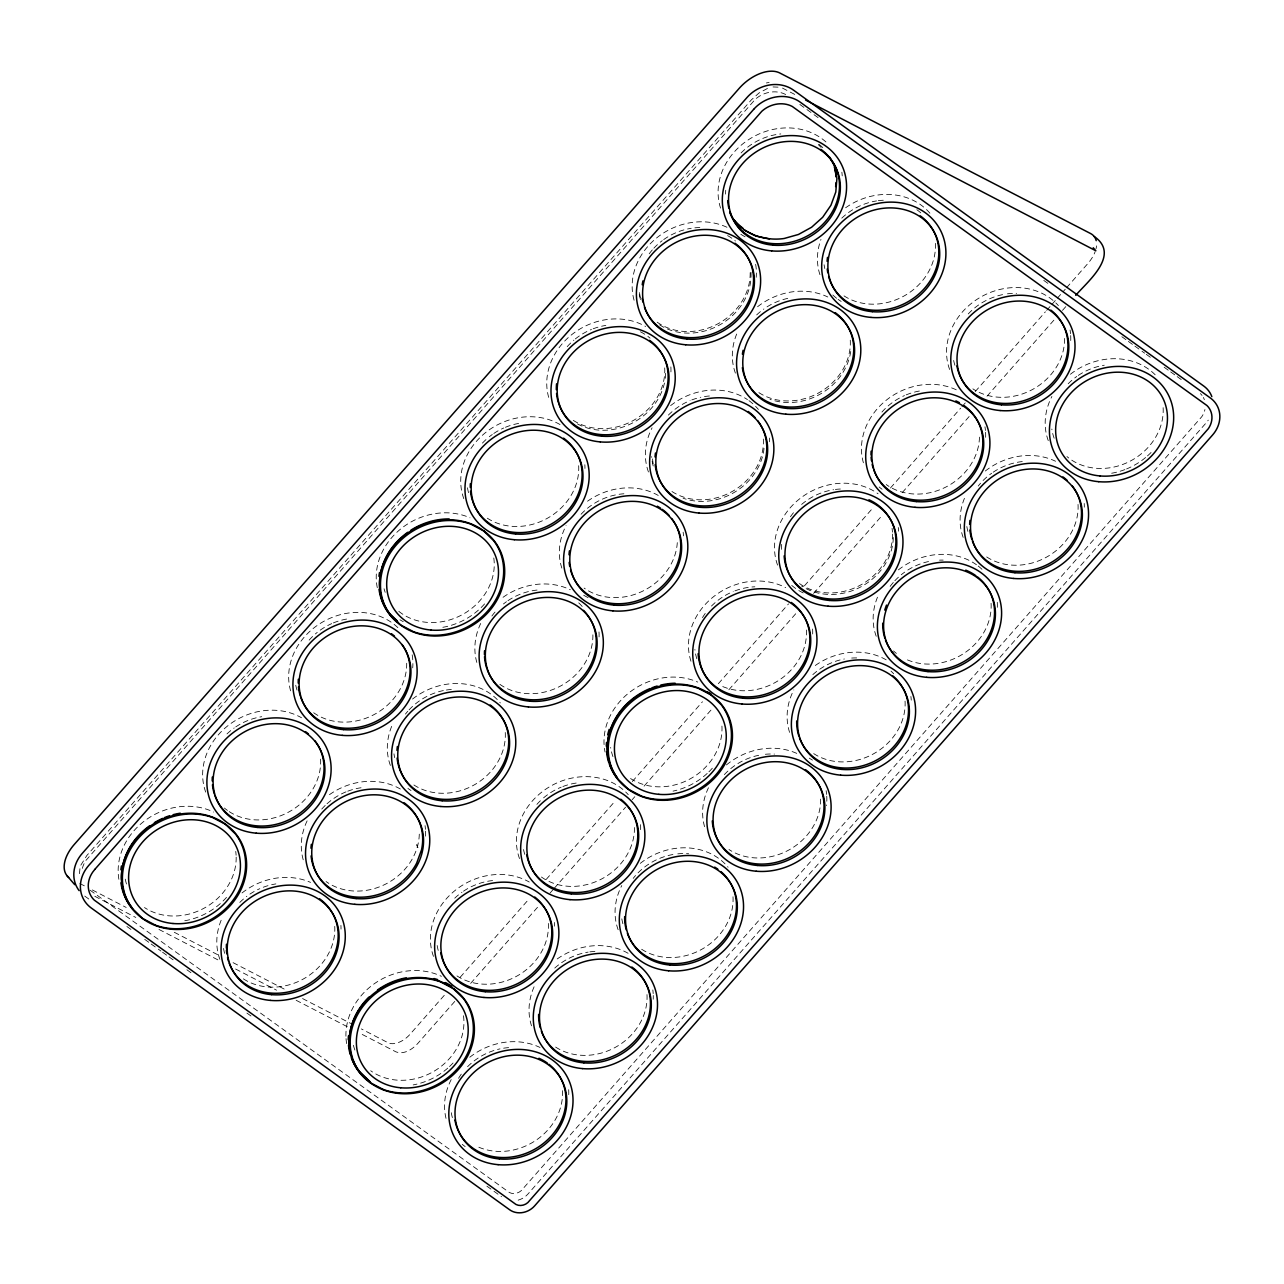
<?xml version="1.0" encoding="UTF-8"?>
<svg xmlns="http://www.w3.org/2000/svg" width="1284" height="1284" viewBox="0 0 1284 1284"><rect width="100%" height="100%" fill="white"/><g stroke="black" fill="none" stroke-linecap="round" stroke-linejoin="round"><path stroke-width="0.75" stroke-dasharray="5 3.75" d="M725.396 194.109L725.717 190.225M444.264 995.341L409.853 1034.487A18.169 10.689 -40.7 0 1 388.105 1042.752L361.366 1028.933M460.153 977.284L529.008 898.993M546.214 879.412L615.068 801.136M632.29 781.555L702.46 701.77M718.35 683.698L788.52 603.897M804.41 585.841L873.248 507.549M890.47 487.984L960.641 408.184M961.957 406.675L965.937 402.165M975.198 391.62L1045.385 311.835M1046.701 310.327L1050.681 305.801M1051.997 304.308L1055.962 299.782M1057.294 298.273L1065.239 289.253M1066.555 287.744L1087.741 263.653A29.436 17.318 -40.7 0 0 1095.14 251.68M454.761 1001.44L417.685 1043.587C412.405 1049.301 403.946 1054.934 395.937 1051.853L360.306 1033.443M470.65 983.367L539.489 905.076M550.082 893.038L552.73 890.021M554.062 888.528L625.565 807.219M632.177 799.691L634.826 796.69M644.087 786.145L712.941 707.853M728.831 689.797L797.685 611.505M813.574 593.433L882.413 515.141M902.283 492.558L969.805 415.775M987.011 396.21L1054.533 319.427M1062.478 310.391L1066.458 305.881M767.447 88.452L758.972 93.026L751.317 99.927L86.814 855.545L80.186 866.219L79.239 875.849M766.355 82.978L769.116 82.385M773.032 86.943L780.335 87.248M417.765 845.402L416.337 844.695L418.44 848.499M782.486 88.098L796.69 95.433M79.865 883.52L85.209 886.281M92.336 889.956L126.185 907.451M174.303 932.296L218.842 955.312M233.094 962.663L286.541 990.285M302.575 998.567L350.676 1023.412M94.839 896.296L135.815 917.466M158.975 929.439L219.548 960.721M235.582 969.019L276.558 990.189M296.171 1000.3L347.836 1026.991M799.836 104.453L819.352 118.529M1043.796 280.426L1048.675 283.941M1121.863 336.729L1126.742 340.244M1128.379 341.432L1133.258 344.947M1134.879 346.118L1144.638 353.164M1146.275 354.336L1151.154 357.851M1164.155 367.24L1169.034 370.755M1170.671 371.927L1175.55 375.442M1177.171 376.613L1183.671 381.316M90.169 890.261L509.379 1192.515A10.063 8.779 -28.9 0 0 521.272 1190.637L1201.76 416.738A21.33 18.602 -28.9 0 0 1204.938 409.532M84.728 896.088L89.591 899.602M126.891 926.502L131.754 930.001M144.723 939.358L149.586 942.873M151.207 944.045L160.949 951.059M162.57 952.23L167.434 955.745M169.055 956.917L173.918 960.416M186.886 969.773L191.749 973.288M246.897 1013.06L251.76 1016.559M486.893 1186.175L501.498 1196.704M818.325 144.659L821.118 147.435M518.158 1200.155A18.169 15.841 -28.9 0 0 528.045 1193.943L1205.949 423.11A29.436 25.664 -28.9 0 0 1208.26 420.141M785.68 94.518A25.744 22.454 -28.9 0 0 755.265 99.317L86.044 860.28A25.744 22.454 -28.9 0 0 81.743 872.029M750.979 272.352A57.555 50.188 -28.9 0 1 719.313 325.125A57.555 50.188 -28.9 0 1 657.809 323.6M640.379 297.487A57.555 50.188 -28.9 0 1 639.304 289.927M727.595 235.598A57.555 50.188 -28.9 0 1 735.475 241.039M665.642 373.307A57.555 50.188 -28.9 0 1 664.839 381.107M664.454 383.033A57.555 50.188 -28.9 0 1 575.601 422.837M640.443 331.802A57.555 50.188 -28.9 0 1 650.073 338.157M764.028 448.357A57.555 50.188 -28.9 0 1 683.072 498.192M653.219 463.877A57.555 50.188 -28.9 0 1 652.529 458.195M850.73 351.447A57.555 50.188 -28.9 0 1 770.015 399.324M893.311 537.531A57.555 50.188 -28.9 0 1 860.633 586.981A57.555 50.188 -28.9 0 1 801.649 586.034M781.507 549.375A57.555 50.188 -28.9 0 1 781.747 543.533M1203.349 397.478A21.33 18.602 -28.9 0 1 1204.36 399.693M1200.396 393.61A21.33 18.602 -28.9 0 1 1202.017 395.44M1096.52 245.854A29.436 17.318 -40.7 0 1 1096.038 248.711M226.498 897.372A63.927 55.742 -28.9 0 1 183.628 920.949M118.866 879.299A63.927 55.742 -28.9 0 1 146.344 819.593A63.927 55.742 -28.9 0 1 213.642 812.05M235.726 851.436A57.555 50.188 -28.9 0 1 236.095 855.224M236.176 857.134A57.555 50.188 -28.9 0 1 204.429 907.997A57.555 50.188 -28.9 0 1 144.498 907.563M126.506 884.002A57.555 50.188 -28.9 0 1 125.126 878.481M205.713 792.116A63.927 55.742 -28.9 0 1 228.327 725.38A63.927 55.742 -28.9 0 1 301.499 717.74M425.068 825.644A63.927 55.742 -28.9 0 1 425.421 829.32M425.486 831.181A63.927 55.742 -28.9 0 1 425.325 836.847M303.217 859.799A63.927 55.742 -28.9 0 1 307.117 820.861M329.458 794.668A63.927 55.742 -28.9 0 1 403.337 790.864M406.691 663.25A57.555 50.188 -28.9 0 1 373.997 714.626A57.555 50.188 -28.9 0 1 313.44 712.588M297.021 690.118A57.555 50.188 -28.9 0 1 295.625 684.597M309.155 640.106A57.555 50.188 -28.9 0 1 317.244 632.386M320.23 630.139A57.555 50.188 -28.9 0 1 331.689 623.623M333.407 622.901A57.555 50.188 -28.9 0 1 347.755 618.872M412.18 654.84A63.927 55.742 -28.9 0 1 412.71 667.873M290.601 690.824A63.927 55.742 -28.9 0 1 323.022 621.777A63.927 55.742 -28.9 0 1 399.244 629.032M320.583 759.149A57.555 50.188 -28.9 0 1 289.847 811.408A57.555 50.188 -28.9 0 1 228.985 811.488M227.412 810.397A57.555 50.188 -28.9 0 1 224.411 808.053M226.979 733.918A57.555 50.188 -28.9 0 1 234.218 727.948M235.742 726.904A57.555 50.188 -28.9 0 1 261.727 716.697M419.29 834.135A57.555 50.188 -28.9 0 1 385.665 884.082A57.555 50.188 -28.9 0 1 326.056 881.546M321.77 809.064A57.555 50.188 -28.9 0 1 325.622 805.052M327.003 803.784A57.555 50.188 -28.9 0 1 346.006 791.859M347.755 791.185A57.555 50.188 -28.9 0 1 363.998 787.381M340.918 925.395A63.927 55.742 -28.9 0 1 341.014 929.118M219.869 959.325A63.927 55.742 -28.9 0 1 222.63 916.92M242.018 892.958A63.927 55.742 -28.9 0 1 310.551 882.397M334.739 926.374A57.555 50.188 -28.9 0 1 303.072 979.146A57.555 50.188 -28.9 0 1 241.569 977.622M224.604 953.338A57.555 50.188 -28.9 0 1 223.223 945.859M239.803 902.443A57.555 50.188 -28.9 0 1 246.849 896.28M249.898 894.113A57.555 50.188 -28.9 0 1 259.801 888.672M263.252 887.244A57.555 50.188 -28.9 0 1 275.867 883.906M411.041 790.511A63.927 55.742 -28.9 0 1 407.943 788.44M390.384 765.441A63.927 55.742 -28.9 0 1 393.145 723.036M412.533 699.058A63.927 55.742 -28.9 0 1 500.311 702.926M505.254 732.474A57.555 50.188 -28.9 0 1 473.587 785.262A57.555 50.188 -28.9 0 1 412.084 783.738M394.653 757.608A57.555 50.188 -28.9 0 1 393.963 753.852M405.455 714.081A57.555 50.188 -28.9 0 1 407.798 711.256M409.034 709.892A57.555 50.188 -28.9 0 1 444.569 690.327M446.383 690.022A57.555 50.188 -28.9 0 1 451.856 689.412M640.556 824.649A63.927 55.742 -28.9 0 1 640.475 832.16M519.506 858.579A63.927 55.742 -28.9 0 1 549.873 786.578A63.927 55.742 -28.9 0 1 628.245 794.668M634.44 827.522A57.555 50.188 -28.9 0 1 601.763 878.898A57.555 50.188 -28.9 0 1 541.19 876.86M524.787 854.39A57.555 50.188 -28.9 0 1 523.39 848.885M536.905 804.378A57.555 50.188 -28.9 0 1 542.137 799.097M543.565 797.862A57.555 50.188 -28.9 0 1 561.156 787.172M562.89 786.498A57.555 50.188 -28.9 0 1 579.148 782.694M548.348 923.437A57.555 50.188 -28.9 0 1 516.682 976.209A57.555 50.188 -28.9 0 1 455.178 974.684M438.213 950.401A57.555 50.188 -28.9 0 1 436.833 942.921M454.745 898.19A57.555 50.188 -28.9 0 1 461.967 892.236M463.508 891.176A57.555 50.188 -28.9 0 1 494.966 880.359M826.126 790.703A63.927 55.742 -28.9 0 1 826.623 794.379M826.752 796.224A63.927 55.742 -28.9 0 1 826.479 805.646M704.563 826.687A63.927 55.742 -28.9 0 1 708.463 787.75M726.407 764.943A63.927 55.742 -28.9 0 1 799.82 754.88M820.636 799.113A57.555 50.188 -28.9 0 1 788.906 849.976A57.555 50.188 -28.9 0 1 728.975 849.526M724.353 774.605A57.555 50.188 -28.9 0 1 761.701 754.735M765.344 754.27A57.555 50.188 -28.9 0 1 774.477 754.077M618.134 929.728A63.927 55.742 -28.9 0 1 621.777 885.543M640.299 863.346A63.927 55.742 -28.9 0 1 728.076 867.214M733.003 896.762A57.555 50.188 -28.9 0 1 702.268 949.02A57.555 50.188 -28.9 0 1 641.406 949.101M622.884 923.742A57.555 50.188 -28.9 0 1 621.488 916.246M633.205 878.368A57.555 50.188 -28.9 0 1 635.548 875.528M638.068 872.831A57.555 50.188 -28.9 0 1 674.148 854.309M677.792 853.844A57.555 50.188 -28.9 0 1 688.706 853.78M712.331 768.201A63.927 55.742 -28.9 0 1 708.559 772.166M707.211 773.433A63.927 55.742 -28.9 0 1 673.041 791.121M605.037 751.959A63.927 55.742 -28.9 0 1 604.427 748.299M604.074 744.608A63.927 55.742 -28.9 0 1 633.879 689.235A63.927 55.742 -28.9 0 1 697.742 682.077M568.684 1089.683A63.927 55.742 -28.9 0 1 568.716 1095.3M465.177 1146.612A63.927 55.742 -28.9 0 1 462.256 1144.333M446.013 1118.364A63.927 55.742 -28.9 0 1 451.262 1079.443M469.784 1057.23A63.927 55.742 -28.9 0 1 540.034 1047.471M562.488 1090.646A57.555 50.188 -28.9 0 1 534.529 1141.235A57.555 50.188 -28.9 0 1 475.947 1145.906M452.369 1117.626A57.555 50.188 -28.9 0 1 450.973 1110.13M458.548 1078.303A57.555 50.188 -28.9 0 1 462.689 1072.252M467.553 1066.715A57.555 50.188 -28.9 0 1 500.006 1048.868M503.633 1048.193A57.555 50.188 -28.9 0 1 510.952 1047.487M453.043 1062.991A63.927 55.742 -28.9 0 1 449.143 1066.892M447.763 1068.128A63.927 55.742 -28.9 0 1 413.175 1084.916M346.632 1043.587A63.927 55.742 -28.9 0 1 346.006 1038.066M345.926 1036.204A63.927 55.742 -28.9 0 1 377.56 981.57A63.927 55.742 -28.9 0 1 441.407 976.321M721.929 726.054A57.555 50.188 -28.9 0 1 690.262 778.826A57.555 50.188 -28.9 0 1 628.759 777.302M612.949 756.597A57.555 50.188 -28.9 0 1 610.638 747.432M463.476 1015.708A57.555 50.188 -28.9 0 1 434.056 1071.225A57.555 50.188 -28.9 0 1 370.691 1070.76M354.882 1050.055A57.555 50.188 -28.9 0 1 353.26 1044.63M652.818 989.916A63.927 55.742 -28.9 0 1 653.171 993.607M653.251 995.469A63.927 55.742 -28.9 0 1 653.203 999.225M531.512 1025.82A63.927 55.742 -28.9 0 1 534.866 985.133M557.224 958.955A63.927 55.742 -28.9 0 1 629.529 954.14M646.992 994.586A57.555 50.188 -28.9 0 1 615.309 1047.359A57.555 50.188 -28.9 0 1 553.805 1045.834M554.752 968.072A57.555 50.188 -28.9 0 1 588.12 952.118M589.934 951.861A57.555 50.188 -28.9 0 1 597.269 951.38M599.002 631.937A63.927 55.742 -28.9 0 1 598.906 639.464M476.813 662.416A63.927 55.742 -28.9 0 1 480.697 623.478M503.055 597.285A63.927 55.742 -28.9 0 1 570.353 589.741M592.887 634.826A57.555 50.188 -28.9 0 1 560.209 686.202A57.555 50.188 -28.9 0 1 499.637 684.163M491.9 615.983A57.555 50.188 -28.9 0 1 495.351 611.682M503.456 603.962A57.555 50.188 -28.9 0 1 506.442 601.714M507.966 600.655A57.555 50.188 -28.9 0 1 537.595 589.998M578.731 602.87A57.555 50.188 -28.9 0 1 583.819 608.472M554.528 922.458A63.927 55.742 -28.9 0 1 554.624 926.181M433.478 956.387A63.927 55.742 -28.9 0 1 456.077 889.668A63.927 55.742 -28.9 0 1 529.265 882.028M484.582 603.913A63.927 55.742 -28.9 0 1 441.712 627.491M403.256 621.665A63.927 55.742 -28.9 0 1 399.966 619.787M377.287 587.671A63.927 55.742 -28.9 0 1 402.727 527.371A63.927 55.742 -28.9 0 1 469.976 517.789M584.846 464.728A63.927 55.742 -28.9 0 1 584.942 468.451M463.797 498.657A63.927 55.742 -28.9 0 1 488.064 430.67A63.927 55.742 -28.9 0 1 562.777 426.272M750.177 272.673A57.555 50.188 -28.9 0 1 717.483 324.05A57.555 50.188 -28.9 0 1 656.927 322.011M640.507 299.541A57.555 50.188 -28.9 0 1 638.806 292.142M649.19 253.831A57.555 50.188 -28.9 0 1 652.641 249.529M653.877 248.165A57.555 50.188 -28.9 0 1 662.223 240.67M663.716 239.562A57.555 50.188 -28.9 0 1 691.225 228.295M694.869 227.83A57.555 50.188 -28.9 0 1 702.204 227.573M493.794 557.978A57.555 50.188 -28.9 0 1 462.513 614.538A57.555 50.188 -28.9 0 1 398.008 610.67M385.184 592.325A57.555 50.188 -28.9 0 1 384.044 588.746M578.667 465.691A57.555 50.188 -28.9 0 1 547 518.479A57.555 50.188 -28.9 0 1 485.496 516.954M468.532 492.671A57.555 50.188 -28.9 0 1 467.151 485.175M482.431 443.108A57.555 50.188 -28.9 0 1 487.856 437.94M489.3 436.753A57.555 50.188 -28.9 0 1 492.286 434.506M493.826 433.446A57.555 50.188 -28.9 0 1 503.729 427.989M505.447 427.267A57.555 50.188 -28.9 0 1 519.795 423.238M812.611 629A63.927 55.742 -28.9 0 1 812.644 634.617M690.952 661.228A63.927 55.742 -28.9 0 1 714.145 596.225A63.927 55.742 -28.9 0 1 785.68 587.655M806.416 629.979A57.555 50.188 -28.9 0 1 778.457 680.552A57.555 50.188 -28.9 0 1 719.875 685.239M696.827 658.756A57.555 50.188 -28.9 0 1 694.901 649.463M702.476 617.62A57.555 50.188 -28.9 0 1 706.617 611.569M711.48 606.048A57.555 50.188 -28.9 0 1 733.212 591.539M734.946 590.865A57.555 50.188 -28.9 0 1 754.864 586.804M683.136 532.186A63.927 55.742 -28.9 0 1 683.489 535.877M588.088 597.606A63.927 55.742 -28.9 0 1 581.508 593.85M561.83 568.09A63.927 55.742 -28.9 0 1 566.067 525.621M587.542 501.209A63.927 55.742 -28.9 0 1 658.227 495.431M677.294 542.634A57.555 50.188 -28.9 0 1 642.77 591.105A57.555 50.188 -28.9 0 1 584.124 588.088M581.074 514.258A57.555 50.188 -28.9 0 1 623.912 493.778M910.902 696.474A63.927 55.742 -28.9 0 1 911.239 700.149M812.467 760.112A63.927 55.742 -28.9 0 1 809.273 758.138M789.596 732.378A63.927 55.742 -28.9 0 1 793.833 689.909M815.292 665.497A63.927 55.742 -28.9 0 1 887.597 660.682M905.059 701.128A57.555 50.188 -28.9 0 1 873.393 753.901A57.555 50.188 -28.9 0 1 811.889 752.376M812.836 674.614A57.555 50.188 -28.9 0 1 844.374 658.981M851.677 658.05A57.555 50.188 -28.9 0 1 858.964 658.018M890.984 671.083A57.555 50.188 -28.9 0 1 893.664 673.795M997.267 602.34A63.927 55.742 -28.9 0 1 997.299 607.958M876.218 636.27A63.927 55.742 -28.9 0 1 878.962 593.866M898.367 569.887A63.927 55.742 -28.9 0 1 976.723 564.944M978.199 566.051A63.927 55.742 -28.9 0 1 983.704 571.011M991.087 603.303A57.555 50.188 -28.9 0 1 963.112 653.893A57.555 50.188 -28.9 0 1 904.53 658.564M896.393 653.412A57.555 50.188 -28.9 0 1 893.487 650.94M890.165 586.371A57.555 50.188 -28.9 0 1 893.632 582.069M894.852 580.721A57.555 50.188 -28.9 0 1 904.706 572.118M907.82 570.032A57.555 50.188 -28.9 0 1 932.216 560.851M939.535 560.145A57.555 50.188 -28.9 0 1 943.178 560.113M898.286 527.499A63.927 55.742 -28.9 0 1 898.639 531.191M803.222 592.919A63.927 55.742 -28.9 0 1 790.816 584.621M777.574 565.12A63.927 55.742 -28.9 0 1 802.677 496.539A63.927 55.742 -28.9 0 1 878.079 493.794M892.059 528.366A57.555 50.188 -28.9 0 1 892.444 532.154M892.524 534.064A57.555 50.188 -28.9 0 1 859.831 585.44A57.555 50.188 -28.9 0 1 799.274 583.418M790.462 516.73A57.555 50.188 -28.9 0 1 794.989 510.936M801.633 504.403A57.555 50.188 -28.9 0 1 833.573 489.702M835.403 489.445A57.555 50.188 -28.9 0 1 840.892 488.995M763.322 439.032A57.555 50.188 -28.9 0 1 731.655 491.804A57.555 50.188 -28.9 0 1 670.152 490.279M653.203 465.996A57.555 50.188 -28.9 0 1 651.662 456.606M668.386 415.101A57.555 50.188 -28.9 0 1 690.118 400.592M691.851 399.902A57.555 50.188 -28.9 0 1 700.823 397.254M704.467 396.563A57.555 50.188 -28.9 0 1 711.769 395.857M670.874 366.903A63.927 55.742 -28.9 0 1 670.906 372.52M548.685 397.366A63.927 55.742 -28.9 0 1 574.076 332.861A63.927 55.742 -28.9 0 1 645.611 326.473M769.517 438.053A63.927 55.742 -28.9 0 1 769.597 441.776M648.452 471.982A63.927 55.742 -28.9 0 1 652.095 427.813M670.617 405.616A63.927 55.742 -28.9 0 1 747.448 399.597M748.973 400.656A63.927 55.742 -28.9 0 1 758.395 409.468M735.395 373.114A63.927 55.742 -28.9 0 1 738.156 330.71M757.56 306.748A63.927 55.742 -28.9 0 1 827.811 296.989M850.265 340.164A57.555 50.188 -28.9 0 1 818.598 392.936A57.555 50.188 -28.9 0 1 757.095 391.411M756.661 314.917A57.555 50.188 -28.9 0 1 763.9 308.962M767.013 306.876A57.555 50.188 -28.9 0 1 791.409 297.695M664.695 367.882A57.555 50.188 -28.9 0 1 633.012 420.654A57.555 50.188 -28.9 0 1 571.508 419.13M567.223 346.648A57.555 50.188 -28.9 0 1 573.868 340.132M575.328 338.928A57.555 50.188 -28.9 0 1 591.475 329.442M593.208 328.752A57.555 50.188 -28.9 0 1 605.823 325.414M984.956 426.802A63.927 55.742 -28.9 0 1 985.438 430.477M985.582 432.323A63.927 55.742 -28.9 0 1 985.486 439.834M882.076 489.252A63.927 55.742 -28.9 0 1 879.155 486.973M863.394 462.786A63.927 55.742 -28.9 0 1 887.934 398.907A63.927 55.742 -28.9 0 1 958.65 390.978M979.467 437.138A57.555 50.188 -28.9 0 1 945.826 487.069A57.555 50.188 -28.9 0 1 886.217 484.549M881.931 412.068A57.555 50.188 -28.9 0 1 904.466 395.584M906.183 394.862A57.555 50.188 -28.9 0 1 920.532 390.834M755.65 264.263A63.927 55.742 -28.9 0 1 756.196 277.296M634.087 300.247A63.927 55.742 -28.9 0 1 657.809 237.01A63.927 55.742 -28.9 0 1 727.643 227.589M1084.21 503.472A63.927 55.742 -28.9 0 1 1084.306 507.196M963.161 537.402A63.927 55.742 -28.9 0 1 965.921 494.998M985.309 471.019A63.927 55.742 -28.9 0 1 1055.576 461.261M1151.058 452.482A63.927 55.742 -28.9 0 1 1147.029 456.302M1145.617 457.505A63.927 55.742 -28.9 0 1 1126.598 468.933M1124.896 469.607A63.927 55.742 -28.9 0 1 1110.66 473.395M1048.258 440.637A63.927 55.742 -28.9 0 1 1051.901 396.451M1070.423 374.254A63.927 55.742 -28.9 0 1 1155.761 375.377M1078.03 504.435A57.555 50.188 -28.9 0 1 1046.364 557.224A57.555 50.188 -28.9 0 1 984.86 555.699M967.895 531.416A57.555 50.188 -28.9 0 1 966.515 523.92M978.231 486.042A57.555 50.188 -28.9 0 1 980.575 483.217M983.095 480.505A57.555 50.188 -28.9 0 1 991.649 473.25M993.19 472.191A57.555 50.188 -28.9 0 1 1024.648 461.373M1163.127 407.67A57.555 50.188 -28.9 0 1 1129.567 461.454A57.555 50.188 -28.9 0 1 1066.956 456.574M1054.148 438.229A57.555 50.188 -28.9 0 1 1051.837 429.049M1068.192 383.739A57.555 50.188 -28.9 0 1 1076.762 376.469M1078.287 375.409A57.555 50.188 -28.9 0 1 1104.272 365.218M1064.564 338.43A57.555 50.188 -28.9 0 1 1032.834 389.309A57.555 50.188 -28.9 0 1 972.887 388.859M954.911 365.298A57.555 50.188 -28.9 0 1 953.514 359.793M968.264 313.922A57.555 50.188 -28.9 0 1 1005.629 294.068M1007.442 293.811A57.555 50.188 -28.9 0 1 1016.591 293.33M841.164 301.419A63.927 55.742 -28.9 0 1 838.067 299.349M836.59 298.241A63.927 55.742 -28.9 0 1 832.385 294.582M819.914 274.632A63.927 55.742 -28.9 0 1 820.957 239.418M845.61 207.767A63.927 55.742 -28.9 0 1 931.574 215.263M935.378 243.382A57.555 50.188 -28.9 0 1 903.711 296.171A57.555 50.188 -28.9 0 1 842.208 294.646M824.777 268.517A57.555 50.188 -28.9 0 1 824.087 264.761M841.774 218.152A57.555 50.188 -28.9 0 1 876.507 200.93M878.32 200.673A57.555 50.188 -28.9 0 1 885.655 200.176M916.872 209.725A57.555 50.188 -28.9 0 1 921.302 213.353M1070.053 330.02A63.927 55.742 -28.9 0 1 1070.535 333.712M1070.679 335.557A63.927 55.742 -28.9 0 1 1070.583 343.069M949.614 369.487A63.927 55.742 -28.9 0 1 979.997 297.487A63.927 55.742 -28.9 0 1 1058.369 305.576M841.871 172.2A63.927 55.742 -28.9 0 1 842.208 175.892M745.105 236.77A63.927 55.742 -28.9 0 1 738.717 232.821M720.565 208.12A63.927 55.742 -28.9 0 1 750.626 138.367A63.927 55.742 -28.9 0 1 827.345 143.262M741.093 152.94A57.555 50.188 -28.9 0 1 780.8 133.937M819.048 144.354A57.555 50.188 -28.9 0 1 824.633 149.538"/><path stroke-width="1.5" d="M1075.719 295.336C1087.436 281.565 1120.852 254.89 1094.225 236.497M729.649 212.149C737.995 232.548 762.953 241.633 784.107 238.503L798.455 234.474L811.616 227.236L822.691 217.269L830.941 205.263L835.788 192.022L836.911 178.46L834.215 165.492L829.641 157.146M805.566 100.024L1095.846 250.781L1093.23 247.748M707.179 691.819L710.951 693.793M444.296 982.758L450.7 986.112M397.27 620.958L389.694 613.608A63.927 55.742 -28.9 0 1 379.839 588.297M369.92 1081.577L359.376 1071.338A63.927 55.742 -28.9 0 1 353.02 1060.279M66.896 875.576L74.745 884.676M769.469 238.888L755.778 236.031L743.725 229.708M370.354 1082.733L368.893 1080.839A63.927 55.742 -28.9 0 1 351.334 1057.839M79.143 890.663A33.849 29.516 -28.9 0 1 82.208 853.459L747.063 97.44A33.849 29.516 -28.9 0 1 793.512 90.137L1203.75 386.051A29.436 25.664 -28.9 0 1 1211.839 396.628M820.909 149.329A57.555 50.188 -28.9 0 1 814.104 231.762A57.555 50.188 -28.9 0 1 730.419 213.529M728.814 208.12A57.555 50.188 -28.9 0 1 727.739 200.577M720.886 871.563A57.555 50.188 -28.9 0 1 709.33 952.872A57.555 50.188 -28.9 0 1 627.411 933.436M626.255 929.857A57.555 50.188 -28.9 0 1 624.65 916.632M714.69 867.101A57.555 50.188 -28.9 0 1 717.884 869.22M131.61 907.05A63.927 55.742 -28.9 0 1 124.612 894.306M124.002 892.589A63.927 55.742 -28.9 0 1 121.755 881.739M121.627 879.893A63.927 55.742 -28.9 0 1 149.714 825.708M154.369 822.675A63.927 55.742 -28.9 0 1 162.651 818.389M164.336 817.667A63.927 55.742 -28.9 0 1 169.536 815.773M173.099 814.714A63.927 55.742 -28.9 0 1 180.274 813.205M352.362 1058.578A63.927 55.742 -28.9 0 1 368.941 997.09M377.48 989.996A63.927 55.742 -28.9 0 1 406.242 977.798M433.944 978.536A63.927 55.742 -28.9 0 1 437.683 979.612M132.91 909.136A63.927 55.742 -28.9 0 1 130.583 906.311M129.507 904.851A63.927 55.742 -28.9 0 1 120.937 882.846M120.873 869.749A63.927 55.742 -28.9 0 1 121.45 865.962M350.211 1054.373A63.927 55.742 -28.9 0 1 348.494 1045.288M348.269 1039.719A63.927 55.742 -28.9 0 1 348.445 1035.931M445.452 982.565A63.927 55.742 -28.9 0 1 451.856 986.513M397.735 621.986A63.927 55.742 -28.9 0 1 379.021 589.388M378.94 576.291A63.927 55.742 -28.9 0 1 379.518 572.504M616.416 777.141A63.927 55.742 -28.9 0 1 609.402 764.381M608.809 762.68A63.927 55.742 -28.9 0 1 606.562 751.83M606.337 746.261A63.927 55.742 -28.9 0 1 606.513 742.473M607.669 734.913A63.927 55.742 -28.9 0 1 609.21 729.312M617.443 777.879A63.927 55.742 -28.9 0 1 650.169 688.497M651.887 687.823A63.927 55.742 -28.9 0 1 657.151 686.041M660.73 685.094A63.927 55.742 -28.9 0 1 675.143 683.216M379.695 586.451A63.927 55.742 -28.9 0 1 407.782 532.266M410.864 530.196A63.927 55.742 -28.9 0 1 449.191 518.913M490.135 704.932A57.555 50.188 -28.9 0 1 477.889 790.848A57.555 50.188 -28.9 0 1 397.109 758.074M396.965 750.402A57.555 50.188 -28.9 0 1 397.366 746.486M404.107 802.757A57.555 50.188 -28.9 0 1 421.489 849.976L416.642 863.217A57.555 50.188 -28.9 0 1 356.262 897.067A57.555 50.188 -28.9 0 1 311.081 855.898M310.953 848.21A57.555 50.188 -28.9 0 1 311.354 844.31M964.268 405.744A57.555 50.188 -28.9 0 1 957.479 488.193A57.555 50.188 -28.9 0 1 873.794 469.96M873.184 468.195A57.555 50.188 -28.9 0 1 872.173 464.535M871.483 460.796A57.555 50.188 -28.9 0 1 871.098 456.992M871.017 455.082A57.555 50.188 -28.9 0 1 871.114 451.214M955.874 400.897A57.555 50.188 -28.9 0 1 959.389 402.662M805.453 769.646A57.555 50.188 -28.9 0 1 792.276 856.091A57.555 50.188 -28.9 0 1 712.283 820.893M548.894 1064.243A57.555 50.188 -28.9 0 1 536.07 1148.474A57.555 50.188 -28.9 0 1 454.889 1120.033M538.975 1058.257A57.555 50.188 -28.9 0 1 547.369 1063.104M319.62 898.832A57.555 50.188 -28.9 0 1 312.815 981.265A57.555 50.188 -28.9 0 1 229.13 963.032M228.52 961.267A57.555 50.188 -28.9 0 1 227.525 957.623M226.819 953.868A57.555 50.188 -28.9 0 1 226.449 950.08M226.369 948.17A57.555 50.188 -28.9 0 1 226.449 944.286M631.872 967.029A57.555 50.188 -28.9 0 1 625.067 1049.477A57.555 50.188 -28.9 0 1 541.383 1031.245M540.227 1027.665A57.555 50.188 -28.9 0 1 538.622 1014.44M583.482 610.317A57.555 50.188 -28.9 0 1 567.303 690.182A57.555 50.188 -28.9 0 1 487.214 669.59M486.604 667.808A57.555 50.188 -28.9 0 1 484.517 656.622M484.453 654.712A57.555 50.188 -28.9 0 1 484.533 650.827M402.101 644.504A57.555 50.188 -28.9 0 1 377.384 720.741A57.555 50.188 -28.9 0 1 301.002 697.998M300.392 696.233A57.555 50.188 -28.9 0 1 298.466 686.94M298.241 683.12A57.555 50.188 -28.9 0 1 298.337 679.252M391.492 633.782A57.555 50.188 -28.9 0 1 394.493 636.142M534.754 897.034A57.555 50.188 -28.9 0 1 521.93 981.265A57.555 50.188 -28.9 0 1 440.749 952.808M620.766 799.21A57.555 50.188 -28.9 0 1 607.958 883.44A57.555 50.188 -28.9 0 1 526.761 855M977.477 576.901A57.555 50.188 -28.9 0 1 968.296 658.82A57.555 50.188 -28.9 0 1 885.479 639.978M884.869 638.212A57.555 50.188 -28.9 0 1 882.718 623.173M884.772 610.077A57.555 50.188 -28.9 0 1 886.522 605.069M965.761 570.144A57.555 50.188 -28.9 0 1 975.968 575.762M734.978 243.206A57.555 50.188 -28.9 0 1 728.188 325.654A57.555 50.188 -28.9 0 1 644.488 307.422M642.883 302.013A57.555 50.188 -28.9 0 1 642.193 298.257M642.225 284.759A57.555 50.188 -28.9 0 1 642.931 280.891M563.548 438.149A57.555 50.188 -28.9 0 1 556.742 520.598A57.555 50.188 -28.9 0 1 473.058 502.365M472.448 500.599A57.555 50.188 -28.9 0 1 470.522 491.291M470.297 487.487A57.555 50.188 -28.9 0 1 470.377 483.619M671.676 518.511A57.555 50.188 -28.9 0 1 647.12 596.739A57.555 50.188 -28.9 0 1 570.545 569.936M569.695 566.228A57.555 50.188 -28.9 0 1 569.165 562.44M569.021 554.752A57.555 50.188 -28.9 0 1 569.422 550.852M657.296 506.201A57.555 50.188 -28.9 0 1 660.618 508.207M662.175 509.299A57.555 50.188 -28.9 0 1 669.285 515.622M791.297 602.437A57.555 50.188 -28.9 0 1 778.136 688.882A57.555 50.188 -28.9 0 1 698.127 653.684M892.942 675.93A57.555 50.188 -28.9 0 1 881.37 757.239A57.555 50.188 -28.9 0 1 799.451 737.802M798.841 736.021A57.555 50.188 -28.9 0 1 796.69 720.982M868.931 499.765A57.555 50.188 -28.9 0 1 868.77 588.265A57.555 50.188 -28.9 0 1 784.155 555.86M757.704 420.703A57.555 50.188 -28.9 0 1 729.232 500.76A57.555 50.188 -28.9 0 1 655.177 464.631M655.049 456.943A57.555 50.188 -28.9 0 1 655.45 453.027M748.203 411.474A57.555 50.188 -28.9 0 1 755.297 417.814M649.576 340.324A57.555 50.188 -28.9 0 1 642.77 422.773A57.555 50.188 -28.9 0 1 559.086 404.54M558.476 402.775A57.555 50.188 -28.9 0 1 556.55 393.482M556.325 389.678A57.555 50.188 -28.9 0 1 556.566 383.836M835.146 312.606A57.555 50.188 -28.9 0 1 823.846 397.992A57.555 50.188 -28.9 0 1 742.361 367.657M742.393 354.159A57.555 50.188 -28.9 0 1 743.099 350.291M1072.413 486.106A57.555 50.188 -28.9 0 1 1049.734 563.339A57.555 50.188 -28.9 0 1 972.421 541.11M971.811 539.344A57.555 50.188 -28.9 0 1 969.885 530.035M969.661 524.305A57.555 50.188 -28.9 0 1 969.918 520.405M1062.911 476.894A57.555 50.188 -28.9 0 1 1067.325 480.521M1050.89 310.118A57.555 50.188 -28.9 0 1 1038.082 394.349A57.555 50.188 -28.9 0 1 956.885 365.908M920.259 215.84A57.555 50.188 -28.9 0 1 911.688 299.493A57.555 50.188 -28.9 0 1 828.629 276.477M827.779 272.77A57.555 50.188 -28.9 0 1 827.233 268.982M827.089 261.31A57.555 50.188 -28.9 0 1 827.49 257.394M314.965 740.82A57.555 50.188 -28.9 0 1 292.303 818.052A57.555 50.188 -28.9 0 1 214.99 795.823M214.38 794.058A57.555 50.188 -28.9 0 1 212.454 784.749M212.229 780.945A57.555 50.188 -28.9 0 1 212.309 777.061M305.464 731.607A57.555 50.188 -28.9 0 1 308.465 733.966M68.726 877.454A33.849 19.918 -40.7 0 1 74.36 844.358L739.215 88.339A33.849 19.918 -40.7 0 1 779.741 72.963L1090.71 233.608A29.436 17.318 -40.7 0 1 1096.215 240.686M834.488 167.482A57.555 50.188 -28.9 0 1 836.028 176.871M836.012 182.649A57.555 50.188 -28.9 0 1 835.611 186.565M742.858 228.119A57.555 50.188 -28.9 0 1 734.512 220.367M94.807 869.412L92.641 872.221A25.744 22.454 -28.9 0 0 94.278 900.132L515.975 1204.456A10.063 8.779 -28.9 0 0 527.852 1202.578L1208.34 428.679A21.33 18.602 -28.9 0 0 1206.976 405.551L792.26 106.46A25.744 22.454 -28.9 0 0 761.845 111.243L94.807 869.412M753.644 109.381L88.789 865.4A33.849 29.516 -28.9 0 0 91.308 908.029L509.7 1209.817A18.169 15.841 -28.9 0 0 534.625 1205.885L1212.529 435.051A29.436 25.664 -28.9 0 0 1210.347 397.976L800.092 102.078A33.849 29.516 -28.9 0 0 753.644 109.381M484.068 531.111L470.698 524.081A63.927 55.742 -28.9 0 0 396.355 544.914A63.927 55.742 -28.9 0 0 390.561 615.197L401.122 625.436A63.927 55.742 -28.9 0 0 488.835 611.617A63.927 55.742 -28.9 0 0 484.068 531.111M711.834 695.382L698.448 688.368A63.927 55.742 -28.9 0 0 624.12 709.201A63.927 55.742 -28.9 0 0 618.326 779.468L628.871 789.708A63.927 55.742 -28.9 0 0 716.584 775.905A63.927 55.742 -28.9 0 0 711.834 695.382M413.464 631.712L400.094 624.698A63.927 55.742 -28.9 0 1 395.328 544.175A63.927 55.742 -28.9 0 1 483.041 530.372L493.602 540.612A63.927 55.742 -28.9 0 1 487.808 610.879A63.927 55.742 -28.9 0 1 413.464 631.712M641.23 796L627.844 788.97A63.927 55.742 -28.9 0 1 623.093 708.463A63.927 55.742 -28.9 0 1 710.806 694.644L721.351 704.884A63.927 55.742 -28.9 0 1 715.557 775.167A63.927 55.742 -28.9 0 1 641.23 796M226 824.569L212.614 817.539A63.927 55.742 -28.9 0 0 138.287 838.372A63.927 55.742 -28.9 0 0 132.493 908.655L143.038 918.895A63.927 55.742 -28.9 0 0 230.751 905.076A63.927 55.742 -28.9 0 0 226 824.569M453.75 988.841L440.38 981.827A63.927 55.742 -28.9 0 0 366.036 1002.66A63.927 55.742 -28.9 0 0 360.242 1072.926L370.803 1083.166A63.927 55.742 -28.9 0 0 458.516 1069.363A63.927 55.742 -28.9 0 0 453.75 988.841M155.396 925.17L142.01 918.14A63.927 55.742 -28.9 0 1 137.26 837.633A63.927 55.742 -28.9 0 1 224.973 823.814L235.518 834.054A63.927 55.742 -28.9 0 1 229.724 904.337A63.927 55.742 -28.9 0 1 155.396 925.17M383.162 1089.458L369.776 1082.428A63.927 55.742 -28.9 0 1 365.009 1001.921A63.927 55.742 -28.9 0 1 452.722 988.102L463.283 998.342A63.927 55.742 -28.9 0 1 457.489 1068.609A63.927 55.742 -28.9 0 1 383.162 1089.458M569.984 899.635A63.927 55.742 -28.9 0 0 641.823 817.956A63.927 55.742 -28.9 0 0 536.552 808.76A63.927 55.742 -28.9 0 0 569.984 899.635M270.362 1000.396A63.927 55.742 -28.9 0 0 342.202 918.702A63.927 55.742 -28.9 0 0 236.93 909.521A63.927 55.742 -28.9 0 0 270.362 1000.396M498.112 1164.668A63.927 55.742 -28.9 0 0 569.952 1082.99A63.927 55.742 -28.9 0 0 464.68 1073.809A63.927 55.742 -28.9 0 0 498.112 1164.668M342.234 735.347A63.927 55.742 -28.9 0 0 414.074 653.668A63.927 55.742 -28.9 0 0 308.802 644.488A63.927 55.742 -28.9 0 0 342.234 735.347M756.196 871.226A63.927 55.742 -28.9 0 0 828.036 789.532A63.927 55.742 -28.9 0 0 722.748 780.351A63.927 55.742 -28.9 0 0 756.196 871.226M1013.654 578.458A63.927 55.742 -28.9 0 0 1085.494 496.78A63.927 55.742 -28.9 0 0 980.222 487.599A63.927 55.742 -28.9 0 0 1013.654 578.458M440.877 806.496A63.927 55.742 -28.9 0 0 512.717 724.818A63.927 55.742 -28.9 0 0 407.429 715.637A63.927 55.742 -28.9 0 0 440.877 806.496M582.599 1068.609A63.927 55.742 -28.9 0 0 654.439 986.914A63.927 55.742 -28.9 0 0 549.167 977.734A63.927 55.742 -28.9 0 0 582.599 1068.609M668.627 970.784A63.927 55.742 -28.9 0 0 740.467 889.09A63.927 55.742 -28.9 0 0 635.195 879.909A63.927 55.742 -28.9 0 0 668.627 970.784M483.972 997.459A63.927 55.742 -28.9 0 0 555.812 915.765A63.927 55.742 -28.9 0 0 450.523 906.584A63.927 55.742 -28.9 0 0 483.972 997.459M528.43 706.938A63.927 55.742 -28.9 0 0 600.27 625.244A63.927 55.742 -28.9 0 0 494.998 616.063A63.927 55.742 -28.9 0 0 528.43 706.938M354.849 904.321A63.927 55.742 -28.9 0 0 426.689 822.627A63.927 55.742 -28.9 0 0 321.417 813.446A63.927 55.742 -28.9 0 0 354.849 904.321M828.068 606.176A63.927 55.742 -28.9 0 0 899.907 524.498A63.927 55.742 -28.9 0 0 794.635 515.317A63.927 55.742 -28.9 0 0 828.068 606.176M600.302 441.905A63.927 55.742 -28.9 0 0 672.142 360.21A63.927 55.742 -28.9 0 0 566.87 351.03A63.927 55.742 -28.9 0 0 600.302 441.905M514.29 539.713A63.927 55.742 -28.9 0 0 586.114 458.035A63.927 55.742 -28.9 0 0 480.842 448.854A63.927 55.742 -28.9 0 0 514.29 539.713M256.206 833.172A63.927 55.742 -28.9 0 0 328.046 751.477A63.927 55.742 -28.9 0 0 222.774 742.296A63.927 55.742 -28.9 0 0 256.206 833.172M612.917 610.863A63.927 55.742 -28.9 0 0 684.757 529.185A63.927 55.742 -28.9 0 0 579.485 519.988A63.927 55.742 -28.9 0 0 612.917 610.863M840.683 775.151A63.927 55.742 -28.9 0 0 912.523 693.456A63.927 55.742 -28.9 0 0 807.251 684.276A63.927 55.742 -28.9 0 0 840.683 775.151M742.04 704.001A63.927 55.742 -28.9 0 0 813.879 622.307A63.927 55.742 -28.9 0 0 708.607 613.126A63.927 55.742 -28.9 0 0 742.04 704.001M926.711 677.326A63.927 55.742 -28.9 0 0 998.535 595.648A63.927 55.742 -28.9 0 0 893.263 586.467A63.927 55.742 -28.9 0 0 926.711 677.326M698.945 513.054A63.927 55.742 -28.9 0 0 770.785 431.36A63.927 55.742 -28.9 0 0 665.513 422.179A63.927 55.742 -28.9 0 0 698.945 513.054M785.888 414.186A63.927 55.742 -28.9 0 0 857.728 332.492A63.927 55.742 -28.9 0 0 752.456 323.311A63.927 55.742 -28.9 0 0 785.888 414.186M915.01 507.308A63.927 55.742 -28.9 0 0 986.85 425.63A63.927 55.742 -28.9 0 0 881.578 416.449A63.927 55.742 -28.9 0 0 915.01 507.308M685.72 344.786A63.927 55.742 -28.9 0 0 757.56 263.092A63.927 55.742 -28.9 0 0 652.288 253.911A63.927 55.742 -28.9 0 0 685.72 344.786M1098.751 481.693A63.927 55.742 -28.9 0 0 1170.591 399.998A63.927 55.742 -28.9 0 0 1065.319 390.817A63.927 55.742 -28.9 0 0 1098.751 481.693M871.001 317.405A63.927 55.742 -28.9 0 0 942.841 235.726A63.927 55.742 -28.9 0 0 837.553 226.546A63.927 55.742 -28.9 0 0 871.001 317.405M1000.108 410.543A63.927 55.742 -28.9 0 0 1071.947 328.865A63.927 55.742 -28.9 0 0 966.675 319.668A63.927 55.742 -28.9 0 0 1000.108 410.543M771.652 250.894A63.927 55.742 -28.9 0 0 843.492 169.199A63.927 55.742 -28.9 0 0 738.204 160.018A63.927 55.742 -28.9 0 0 771.652 250.894M1014.922 572.728A57.555 50.188 -28.9 0 0 1079.603 499.187A57.555 50.188 -28.9 0 0 984.828 490.921A57.555 50.188 -28.9 0 0 1014.922 572.728M757.464 865.48A57.555 50.188 -28.9 0 0 822.145 791.939A57.555 50.188 -28.9 0 0 727.37 783.673A57.555 50.188 -28.9 0 0 757.464 865.48M841.951 769.405A57.555 50.188 -28.9 0 0 906.632 695.864A57.555 50.188 -28.9 0 0 811.857 687.598A57.555 50.188 -28.9 0 0 841.951 769.405M927.979 671.596A57.555 50.188 -28.9 0 0 992.66 598.055A57.555 50.188 -28.9 0 0 897.885 589.789A57.555 50.188 -28.9 0 0 927.979 671.596M1100.035 475.947A57.555 50.188 -28.9 0 0 1164.7 402.422A57.555 50.188 -28.9 0 0 1069.925 394.156A57.555 50.188 -28.9 0 0 1100.035 475.947M916.294 501.579A57.555 50.188 -28.9 0 0 980.96 428.037A57.555 50.188 -28.9 0 0 886.185 419.772A57.555 50.188 -28.9 0 0 916.294 501.579M499.396 1158.938A57.555 50.188 -28.9 0 0 564.061 1085.397A57.555 50.188 -28.9 0 0 469.286 1077.132A57.555 50.188 -28.9 0 0 499.396 1158.938M173.003 923.501A57.555 50.188 -28.9 0 0 237.668 849.96A57.555 50.188 -28.9 0 0 142.893 841.694A57.555 50.188 -28.9 0 0 173.003 923.501M343.502 729.617A57.555 50.188 -28.9 0 0 408.184 656.076A57.555 50.188 -28.9 0 0 313.408 647.81A57.555 50.188 -28.9 0 0 343.502 729.617M583.883 1062.863A57.555 50.188 -28.9 0 0 648.548 989.322A57.555 50.188 -28.9 0 0 553.789 981.056A57.555 50.188 -28.9 0 0 583.883 1062.863M658.836 794.331A57.555 50.188 -28.9 0 0 723.502 720.789A57.555 50.188 -28.9 0 0 628.727 712.524A57.555 50.188 -28.9 0 0 658.836 794.331M743.324 698.255A57.555 50.188 -28.9 0 0 807.989 624.73A57.555 50.188 -28.9 0 0 713.214 616.464A57.555 50.188 -28.9 0 0 743.324 698.255M829.336 600.447A57.555 50.188 -28.9 0 0 894.017 526.905A57.555 50.188 -28.9 0 0 799.242 518.64A57.555 50.188 -28.9 0 0 829.336 600.447M1001.392 404.813A57.555 50.188 -28.9 0 0 1066.057 331.272A57.555 50.188 -28.9 0 0 971.298 323.006A57.555 50.188 -28.9 0 0 1001.392 404.813M257.49 827.442A57.555 50.188 -28.9 0 0 322.156 753.901A57.555 50.188 -28.9 0 0 227.38 745.635A57.555 50.188 -28.9 0 0 257.49 827.442M787.172 408.44A57.555 50.188 -28.9 0 0 851.838 334.899A57.555 50.188 -28.9 0 0 757.062 326.634A57.555 50.188 -28.9 0 0 787.172 408.44M669.911 965.038A57.555 50.188 -28.9 0 0 734.576 891.513A57.555 50.188 -28.9 0 0 639.801 883.248A57.555 50.188 -28.9 0 0 669.911 965.038M400.752 1087.789A57.555 50.188 -28.9 0 0 465.434 1014.248A57.555 50.188 -28.9 0 0 370.659 1005.982A57.555 50.188 -28.9 0 0 400.752 1087.789M485.24 991.713A57.555 50.188 -28.9 0 0 549.921 918.172A57.555 50.188 -28.9 0 0 455.146 909.907A57.555 50.188 -28.9 0 0 485.24 991.713M571.268 893.905A57.555 50.188 -28.9 0 0 635.933 820.364A57.555 50.188 -28.9 0 0 541.174 812.098A57.555 50.188 -28.9 0 0 571.268 893.905M356.117 898.575A57.555 50.188 -28.9 0 0 420.799 825.05A57.555 50.188 -28.9 0 0 326.024 816.784A57.555 50.188 -28.9 0 0 356.117 898.575M271.63 994.651A57.555 50.188 -28.9 0 0 336.312 921.109A57.555 50.188 -28.9 0 0 241.536 912.844A57.555 50.188 -28.9 0 0 271.63 994.651M529.714 701.192A57.555 50.188 -28.9 0 0 594.38 627.667A57.555 50.188 -28.9 0 0 499.604 619.402A57.555 50.188 -28.9 0 0 529.714 701.192M614.201 605.133A57.555 50.188 -28.9 0 0 678.867 531.592A57.555 50.188 -28.9 0 0 584.092 523.326A57.555 50.188 -28.9 0 0 614.201 605.133M700.229 507.308A57.555 50.188 -28.9 0 0 764.895 433.767A57.555 50.188 -28.9 0 0 670.12 425.502A57.555 50.188 -28.9 0 0 700.229 507.308M431.071 630.059A57.555 50.188 -28.9 0 0 495.736 556.518A57.555 50.188 -28.9 0 0 400.977 548.252A57.555 50.188 -28.9 0 0 431.071 630.059M686.988 339.04A57.555 50.188 -28.9 0 0 751.67 265.499A57.555 50.188 -28.9 0 0 656.894 257.233A57.555 50.188 -28.9 0 0 686.988 339.04M872.269 311.675A57.555 50.188 -28.9 0 0 936.951 238.134A57.555 50.188 -28.9 0 0 842.176 229.868A57.555 50.188 -28.9 0 0 872.269 311.675M515.558 533.983A57.555 50.188 -28.9 0 0 580.224 460.442A57.555 50.188 -28.9 0 0 485.464 452.177A57.555 50.188 -28.9 0 0 515.558 533.983M601.586 436.159A57.555 50.188 -28.9 0 0 666.252 362.618A57.555 50.188 -28.9 0 0 571.476 354.352A57.555 50.188 -28.9 0 0 601.586 436.159M772.92 245.148A57.555 50.188 -28.9 0 0 837.601 171.607A57.555 50.188 -28.9 0 0 742.826 163.341A57.555 50.188 -28.9 0 0 772.92 245.148M442.145 800.767A57.555 50.188 -28.9 0 0 506.827 727.226A57.555 50.188 -28.9 0 0 412.052 718.96A57.555 50.188 -28.9 0 0 442.145 800.767"/></g></svg>
